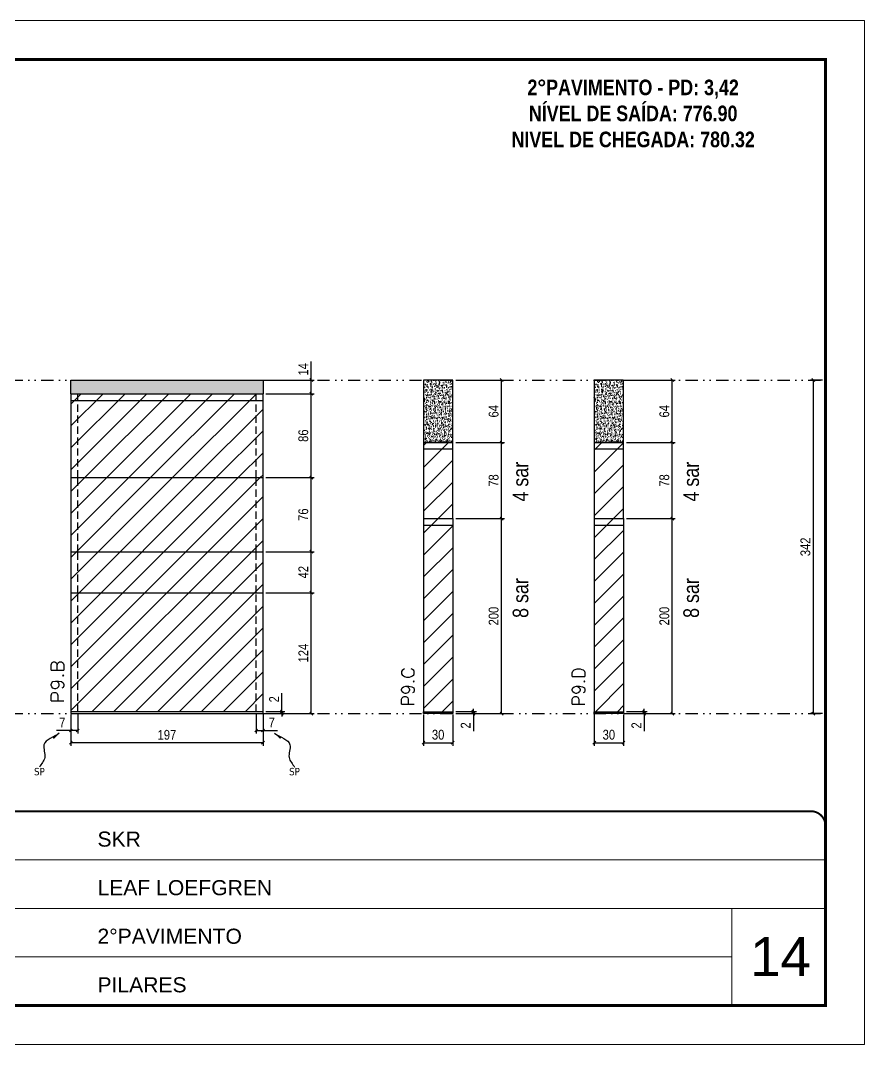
# Model space of a CAD drawing. Extents: x 14400 to 27878, y -21631 to 6985.
# Drawn here: x 16632 to 17497, y 2489 to 3539 of the extents above; entities that cross this region are included whole.
import ezdxf

# ---------------------------------------------------------------- set-up
doc = ezdxf.new("R2010")
doc.units = 0
for name, pattern in [('CONTINUO', [0]), ('DASHED', [0.75, 0.5, -0.25]), ('DIVIDE2', [0.625, 0.25, -0.125, 0, -0.125, 0, -0.125]), ('HIDDEN', [0.375, 0.25, -0.125])]:
    doc.linetypes.add(name, pattern=pattern)
for name, color, linetype, lineweight in [('CARIMBO', 255, 'Continuous', 9), ('Folhas', 255, 'Continuous', 9), ('Hachura', 251, 'Continuous', 9), ('SARRAFO DE PRESSAO', 251, 'DASHED', 9), ('Texto Seção', 7, 'Continuous', 15)]:
    doc.layers.add(name, color=color, linetype=linetype, lineweight=lineweight)
for name, color, linetype in [('COTA', 241, 'Continuous'), ('NOMENCLATURA', 7, 'Continuous'), ('Nível', 160, 'Continuous'), ('Painéis', 200, 'Continuous'), ('SARR_2.2x7', 40, 'Continuous'), ('Sarrafo de Pressão', 42, 'HIDDEN'), ('texto', 7, 'Continuous')]:
    doc.layers.add(name, color=color, linetype=linetype)
doc.styles.add('ARIAL', font='arial.ttf')
doc.styles.add('ARIAL_NARROW', font='ARIALN.TTF', dxfattribs={"height": 0.2})
doc.styles.add('COTA TECNICA', font='techl___.ttf', dxfattribs={"height": 10})
doc.styles.add('COTA TECNICA-50', font='techl___.ttf', dxfattribs={"height": 10})
doc.styles.add('REGUA-120', font='ROMANS.shx', dxfattribs={"height": 15})
doc.styles.add('ROMANC', font='techb___.ttf', dxfattribs={"height": 2.5})
doc.styles.get("Standard").update_dxf_attribs({"font": 'arial.ttf'})
doc.dimstyles.new('COTA PAINEL-50', dxfattribs={"dimtxt": 10, "dimasz": 3, "dimexe": 3, "dimexo": 3, "dimgap": 3, "dimtad": 1, "dimdec": 1, "dimzin": 12, "dimdsep": 46, "dimtxsty": 'COTA TECNICA-50', "dimblk1": 'OBLIQUE', "dimblk2": 'OBLIQUE', "dimsah": 1, "dimcen": 0.9, "dimclrd": 4, "dimclre": 4, "dimclrt": 240, "dimadec": 1, "dimazin": 3, "dimtfac": 1, "dimtdec": 1, "dimtmove": 0, "dimatfit": 3, "dimfxl": 1, "dimtolj": 1, "dimtzin": 12, "dimarcsym": 0})
doc.dimstyles.new('PAINEL', dxfattribs={"dimtxt": 10, "dimasz": 3, "dimexe": 3, "dimexo": 3, "dimgap": 3, "dimtad": 1, "dimdec": 1, "dimzin": 12, "dimdsep": 46, "dimtxsty": 'COTA TECNICA', "dimblk1": 'OBLIQUE', "dimblk2": 'OBLIQUE', "dimsah": 1, "dimcen": 0.9, "dimclrd": 4, "dimclre": 4, "dimclrt": 240, "dimadec": 1, "dimazin": 3, "dimtfac": 1, "dimtdec": 1, "dimtmove": 0, "dimatfit": 3, "dimfxl": 1, "dimtolj": 1, "dimtzin": 12, "dimarcsym": 0})
doc.dimstyles.get("Standard").update_dxf_attribs({"dimtxt": 0.18, "dimasz": 0.18, "dimexe": 0.18, "dimexo": 0.0625, "dimgap": 0.09, "dimtad": 0, "dimtih": 1, "dimtoh": 1, "dimdec": 4, "dimzin": 0, "dimdsep": 46, "dimtxsty": 'Standard', "dimcen": 0.09, "dimadec": 0, "dimazin": 0, "dimtfac": 1, "dimtdec": 4, "dimtofl": 0, "dimtmove": 0, "dimatfit": 3, "dimfxl": 1, "dimtolj": 1, "dimtzin": 0, "dimarcsym": 0})

# ---------------------------------------------------------------- blocks, each defined once
blk = doc.blocks.new('9999999999')
at = {"color": 30, "linetype": 'CONTINUO'}
for p, q in [((98564.6, 34379.6), (99584, 34379.6)), ((98564.6, 34329.8), (99488, 34329.8)), ((99584, 34329.8), (99488, 34329.8)), ((99488, 34329.8), (99488, 34230.2)), ((98564.6, 34280), (99488, 34280))]:
    blk.add_line(p, q, dxfattribs=at)
at = {"color": 30, "linetype": 'CONTINUO', "const_width": 2}
blk.add_lwpolyline([(99584, 34230.2), (99584, 34414.4, 0.414214), (99569, 34429.4), (98229, 34429.4, 0.414214), (98214, 34414.4), (98214, 34245.2, 0.414214), (98229, 34230.2), (99584, 34230.2)], format="xyb", dxfattribs=at)
at = {"layer": 'Folhas'}
blk.add_lwpolyline([(98139, 34190.2), (99624, 34190.2), (99624, 35240.2), (98139, 35240.2)], close=True, dxfattribs=at)
at = {"layer": 'Folhas', "color": 30, "const_width": 3}
blk.add_lwpolyline([(98214, 34230.2), (99584, 34230.2), (99584, 35200.2), (98214, 35200.2)], close=True, dxfattribs=at)
at = {"color": 7, "linetype": 'Continuous', "ltscale": 5, "style": 'ARIAL'}
for s, height, p in [('SKR', 15.48, (98837.7, 34393.1)), ('LEAF LOEFGREN', 15.483, (98837.7, 34343.3)), ('2°PAVIMENTO', 15.483, (98837.7, 34293.5)), ('PILARES', 15.48, (98837.7, 34243.7))]:
    blk.add_text(s, height=height, dxfattribs=at).set_placement(p)
blk = doc.blocks.new('_Oblique')
at = {"color": 0, "linetype": 'ByBlock', "lineweight": -2}
blk.add_line((-0.5, -0.5), (0.5, 0.5), dxfattribs=at)
blk = doc.blocks.new('*D817')
at = {"layer": 'COTA', "color": 4, "lineweight": -2, "transparency": 16777216}
for p, q in [((16683.4, 2827.3), (16683.4, 2795.4)), ((16880.4, 2827.3), (16880.4, 2795.4)), ((16880.4, 2798.4), (16683.4, 2798.4))]:
    blk.add_line(p, q, dxfattribs=at)
at = {"layer": 'Defpoints', "color": 0, "transparency": 16777216}
for p in [(16683.4, 2830.3), (16880.4, 2830.3), (16683.4, 2798.4)]:
    blk.add_point(p, dxfattribs=at)
at = {"layer": 'COTA', "color": 4, "lineweight": -2, "transparency": 16777216, "xscale": 3, "yscale": 3, "zscale": 3, "rotation": 180}
blk.add_blockref('_Oblique', (16683.4, 2798.4), dxfattribs=at)
at = {"layer": 'COTA', "color": 4, "lineweight": -2, "transparency": 16777216, "xscale": 3, "yscale": 3, "zscale": 3}
blk.add_blockref('_Oblique', (16880.4, 2798.4), dxfattribs=at)
at = {"layer": 'COTA', "color": 240, "transparency": 16777216, "insert": (16781.9, 2806.5), "char_height": 10, "attachment_point": 5, "style": 'COTA TECNICA'}
blk.add_mtext('\\A1;197', dxfattribs=at)
blk = doc.blocks.new('*D818')
at = {"layer": 'COTA', "color": 4, "lineweight": -2, "transparency": 16777216}
for p, q in [((16683.4, 2825.3), (16683.4, 2808)), ((16690.4, 2827.3), (16690.4, 2808)), ((16683.4, 2811), (16668.7, 2811)), ((16690.4, 2811), (16683.4, 2811))]:
    blk.add_line(p, q, dxfattribs=at)
at = {"layer": 'Defpoints', "color": 0, "transparency": 16777216}
for p in [(16683.4, 2828.3), (16690.4, 2830.3), (16683.4, 2811)]:
    blk.add_point(p, dxfattribs=at)
at = {"layer": 'COTA', "color": 4, "lineweight": -2, "transparency": 16777216, "xscale": 3, "yscale": 3, "zscale": 3, "rotation": 180}
blk.add_blockref('_Oblique', (16683.4, 2811), dxfattribs=at)
at = {"layer": 'COTA', "color": 4, "lineweight": -2, "transparency": 16777216, "xscale": 3, "yscale": 3, "zscale": 3}
blk.add_blockref('_Oblique', (16690.4, 2811), dxfattribs=at)
at = {"layer": 'COTA', "color": 240, "transparency": 16777216, "insert": (16674.6, 2819.1), "char_height": 10, "attachment_point": 5, "style": 'COTA TECNICA-50'}
blk.add_mtext('\\A1;7', dxfattribs=at)
blk = doc.blocks.new('*D819')
at = {"layer": 'COTA', "color": 4, "lineweight": -2, "transparency": 16777216}
for p, q in [((16899.7, 2830.3), (16899.7, 2849.1)), ((16883.4, 2830.3), (16902.7, 2830.3)), ((16883.4, 2828.3), (16902.7, 2828.3)), ((16899.7, 2828.3), (16899.7, 2830.3)), ((16899.7, 2828.3), (16899.7, 2825.3))]:
    blk.add_line(p, q, dxfattribs=at)
at = {"layer": 'Defpoints', "color": 0, "transparency": 16777216}
for p in [(16880.4, 2830.3), (16880.4, 2828.3), (16899.7, 2828.3)]:
    blk.add_point(p, dxfattribs=at)
at = {"layer": 'COTA', "color": 4, "lineweight": -2, "transparency": 16777216, "xscale": 3, "yscale": 3, "zscale": 3}
for p, rotation in [((16899.7, 2830.3), 270), ((16899.7, 2828.3), 90)]:
    blk.add_blockref('_Oblique', p, dxfattribs=dict(at, rotation=rotation))
at = {"layer": 'COTA', "color": 240, "transparency": 16777216, "insert": (16891.7, 2843), "char_height": 10, "attachment_point": 5, "rotation": 90, "style": 'COTA TECNICA-50'}
blk.add_mtext('\\A1;2', dxfattribs=at)
blk = doc.blocks.new('*D826')
at = {"layer": 'COTA', "color": 4, "linetype": 'ByBlock', "lineweight": -2, "transparency": 16777216}
for p, q in [((16883.4, 2952.3), (16932.8, 2952.3)), ((16929.8, 2828.3), (16929.8, 2952.3)), ((16883.4, 2828.3), (16932.8, 2828.3))]:
    blk.add_line(p, q, dxfattribs=at)
at = {"layer": 'Defpoints', "color": 0, "linetype": 'ByBlock', "transparency": 16777216}
for p in [(16880.4, 2952.3), (16929.8, 2952.3), (16880.4, 2828.3)]:
    blk.add_point(p, dxfattribs=at)
at = {"layer": 'COTA', "color": 4, "linetype": 'ByBlock', "lineweight": -2, "transparency": 16777216, "xscale": 3, "yscale": 3, "zscale": 3}
for p, rotation in [((16929.8, 2952.3), 90), ((16929.8, 2828.3), 270)]:
    blk.add_blockref('_Oblique', p, dxfattribs=dict(at, rotation=rotation))
at = {"layer": 'COTA', "color": 240, "linetype": 'ByBlock', "transparency": 16777216, "insert": (16921.7, 2890.3), "char_height": 10, "attachment_point": 5, "rotation": 90, "style": 'COTA TECNICA'}
blk.add_mtext('\\A1;124', dxfattribs=at)
blk = doc.blocks.new('*D827')
at = {"layer": 'COTA', "color": 4, "linetype": 'ByBlock', "lineweight": -2, "transparency": 16777216}
for p, q in [((16883.4, 2952.3), (16932.8, 2952.3)), ((16929.8, 2828.3), (16929.8, 2952.3)), ((16883.4, 2828.3), (16932.8, 2828.3))]:
    blk.add_line(p, q, dxfattribs=at)
at = {"layer": 'Defpoints', "color": 0, "linetype": 'ByBlock', "transparency": 16777216}
for p in [(16880.4, 2952.3), (16929.8, 2952.3), (16880.4, 2828.3)]:
    blk.add_point(p, dxfattribs=at)
at = {"layer": 'COTA', "color": 4, "linetype": 'ByBlock', "lineweight": -2, "transparency": 16777216, "xscale": 3, "yscale": 3, "zscale": 3}
for p, rotation in [((16929.8, 2952.3), 90), ((16929.8, 2828.3), 270)]:
    blk.add_blockref('_Oblique', p, dxfattribs=dict(at, rotation=rotation))
at = {"layer": 'COTA', "color": 240, "linetype": 'ByBlock', "transparency": 16777216, "insert": (16921.7, 2890.3), "char_height": 10, "attachment_point": 5, "rotation": 90, "style": 'COTA TECNICA'}
blk.add_mtext('\\A1;124', dxfattribs=at)
blk = doc.blocks.new('*D820')
at = {"layer": 'COTA', "color": 4, "lineweight": -2, "transparency": 16777216}
for p, q in [((17219.9, 2827.3), (17219.9, 2795.4)), ((17249.9, 2827.3), (17249.9, 2795.4)), ((17219.9, 2798.4), (17249.9, 2798.4))]:
    blk.add_line(p, q, dxfattribs=at)
at = {"layer": 'Defpoints', "color": 0, "transparency": 16777216}
for p in [(17219.9, 2830.3), (17249.9, 2830.3), (17249.9, 2798.4)]:
    blk.add_point(p, dxfattribs=at)
at = {"layer": 'COTA', "color": 4, "lineweight": -2, "transparency": 16777216, "xscale": 3, "yscale": 3, "zscale": 3, "rotation": 180}
blk.add_blockref('_Oblique', (17219.9, 2798.4), dxfattribs=at)
at = {"layer": 'COTA', "color": 4, "lineweight": -2, "transparency": 16777216, "xscale": 3, "yscale": 3, "zscale": 3}
blk.add_blockref('_Oblique', (17249.9, 2798.4), dxfattribs=at)
at = {"layer": 'COTA', "color": 240, "transparency": 16777216, "insert": (17234.9, 2806.6), "char_height": 10, "attachment_point": 5, "style": 'COTA TECNICA'}
blk.add_mtext('\\A1;30', dxfattribs=at)
blk = doc.blocks.new('*D821')
at = {"layer": 'COTA', "color": 4, "lineweight": -2, "transparency": 16777216}
for p, q in [((17252.9, 2830.3), (17274.1, 2830.3)), ((17252.9, 2828.3), (17274.1, 2828.3)), ((17271.1, 2830.3), (17271.1, 2833.3)), ((17271.1, 2830.3), (17271.1, 2828.3)), ((17271.1, 2828.3), (17271.1, 2810.2))]:
    blk.add_line(p, q, dxfattribs=at)
at = {"layer": 'Defpoints', "color": 0, "transparency": 16777216}
for p in [(17249.9, 2830.3), (17249.9, 2828.3), (17271.1, 2830.3)]:
    blk.add_point(p, dxfattribs=at)
at = {"layer": 'COTA', "color": 4, "lineweight": -2, "transparency": 16777216, "xscale": 3, "yscale": 3, "zscale": 3}
for p, rotation in [((17271.1, 2830.3), 270), ((17271.1, 2828.3), 90)]:
    blk.add_blockref('_Oblique', p, dxfattribs=dict(at, rotation=rotation))
at = {"layer": 'COTA', "color": 240, "transparency": 16777216, "insert": (17263.1, 2816.2), "char_height": 10, "attachment_point": 5, "rotation": 90, "style": 'COTA TECNICA-50'}
blk.add_mtext('\\A1;2', dxfattribs=at)
blk = doc.blocks.new('*D822')
at = {"layer": 'COTA', "color": 4, "lineweight": -2, "transparency": 16777216}
for p, q in [((17252.9, 3028.3), (17302.9, 3028.3)), ((17299.9, 2828.3), (17299.9, 3028.3)), ((17252.9, 2828.3), (17302.9, 2828.3))]:
    blk.add_line(p, q, dxfattribs=at)
at = {"layer": 'Defpoints', "color": 0, "transparency": 16777216}
for p in [(17249.9, 3028.3), (17299.9, 3028.3), (17249.9, 2828.3)]:
    blk.add_point(p, dxfattribs=at)
at = {"layer": 'COTA', "color": 4, "lineweight": -2, "transparency": 16777216, "xscale": 3, "yscale": 3, "zscale": 3}
for p, rotation in [((17299.9, 3028.3), 90), ((17299.9, 2828.3), 270)]:
    blk.add_blockref('_Oblique', p, dxfattribs=dict(at, rotation=rotation))
at = {"layer": 'COTA', "color": 240, "transparency": 16777216, "insert": (17291.8, 2928.3), "char_height": 10, "attachment_point": 5, "rotation": 90, "style": 'COTA TECNICA-50'}
blk.add_mtext('\\A1;200', dxfattribs=at)
blk = doc.blocks.new('*D828')
at = {"layer": 'COTA', "color": 4, "lineweight": -2, "transparency": 16777216}
for p, q in [((17252.9, 3170.3), (17302.9, 3170.3)), ((17299.9, 3106.3), (17299.9, 3170.3)), ((17252.9, 3106.3), (17302.9, 3106.3))]:
    blk.add_line(p, q, dxfattribs=at)
at = {"layer": 'Defpoints', "color": 0, "transparency": 16777216}
for p in [(17249.9, 3170.3), (17299.9, 3170.3), (17249.9, 3106.3)]:
    blk.add_point(p, dxfattribs=at)
at = {"layer": 'COTA', "color": 4, "lineweight": -2, "transparency": 16777216, "xscale": 3, "yscale": 3, "zscale": 3}
for p, rotation in [((17299.9, 3170.3), 90), ((17299.9, 3106.3), 270)]:
    blk.add_blockref('_Oblique', p, dxfattribs=dict(at, rotation=rotation))
at = {"layer": 'COTA', "color": 240, "transparency": 16777216, "insert": (17291.8, 3138.3), "char_height": 10, "attachment_point": 5, "rotation": 90, "style": 'COTA TECNICA'}
blk.add_mtext('\\A1;64', dxfattribs=at)
blk = doc.blocks.new('*D829')
at = {"layer": 'COTA', "color": 4, "lineweight": -2, "transparency": 16777216}
for p, q in [((17044.9, 2827.3), (17044.9, 2795.4)), ((17074.9, 2827.3), (17074.9, 2795.4)), ((17044.9, 2798.4), (17074.9, 2798.4))]:
    blk.add_line(p, q, dxfattribs=at)
at = {"layer": 'Defpoints', "color": 0, "transparency": 16777216}
for p in [(17044.9, 2830.3), (17074.9, 2830.3), (17074.9, 2798.4)]:
    blk.add_point(p, dxfattribs=at)
at = {"layer": 'COTA', "color": 4, "lineweight": -2, "transparency": 16777216, "xscale": 3, "yscale": 3, "zscale": 3, "rotation": 180}
blk.add_blockref('_Oblique', (17044.9, 2798.4), dxfattribs=at)
at = {"layer": 'COTA', "color": 4, "lineweight": -2, "transparency": 16777216, "xscale": 3, "yscale": 3, "zscale": 3}
blk.add_blockref('_Oblique', (17074.9, 2798.4), dxfattribs=at)
at = {"layer": 'COTA', "color": 240, "transparency": 16777216, "insert": (17059.9, 2806.6), "char_height": 10, "attachment_point": 5, "style": 'COTA TECNICA'}
blk.add_mtext('\\A1;30', dxfattribs=at)
blk = doc.blocks.new('*D830')
at = {"layer": 'COTA', "color": 4, "lineweight": -2, "transparency": 16777216}
for p, q in [((17077.9, 2830.3), (17099.1, 2830.3)), ((17077.9, 2828.3), (17099.1, 2828.3)), ((17096.1, 2830.3), (17096.1, 2833.3)), ((17096.1, 2830.3), (17096.1, 2828.3)), ((17096.1, 2828.3), (17096.1, 2810.2))]:
    blk.add_line(p, q, dxfattribs=at)
at = {"layer": 'Defpoints', "color": 0, "transparency": 16777216}
for p in [(17074.9, 2830.3), (17074.9, 2828.3), (17096.1, 2830.3)]:
    blk.add_point(p, dxfattribs=at)
at = {"layer": 'COTA', "color": 4, "lineweight": -2, "transparency": 16777216, "xscale": 3, "yscale": 3, "zscale": 3}
for p, rotation in [((17096.1, 2830.3), 270), ((17096.1, 2828.3), 90)]:
    blk.add_blockref('_Oblique', p, dxfattribs=dict(at, rotation=rotation))
at = {"layer": 'COTA', "color": 240, "transparency": 16777216, "insert": (17088.1, 2816.2), "char_height": 10, "attachment_point": 5, "rotation": 90, "style": 'COTA TECNICA-50'}
blk.add_mtext('\\A1;2', dxfattribs=at)
blk = doc.blocks.new('*D831')
at = {"layer": 'COTA', "color": 4, "lineweight": -2, "transparency": 16777216}
for p, q in [((17077.9, 3028.3), (17127.9, 3028.3)), ((17124.9, 2828.3), (17124.9, 3028.3)), ((17077.9, 2828.3), (17127.9, 2828.3))]:
    blk.add_line(p, q, dxfattribs=at)
at = {"layer": 'Defpoints', "color": 0, "transparency": 16777216}
for p in [(17074.9, 3028.3), (17124.9, 3028.3), (17074.9, 2828.3)]:
    blk.add_point(p, dxfattribs=at)
at = {"layer": 'COTA', "color": 4, "lineweight": -2, "transparency": 16777216, "xscale": 3, "yscale": 3, "zscale": 3}
for p, rotation in [((17124.9, 3028.3), 90), ((17124.9, 2828.3), 270)]:
    blk.add_blockref('_Oblique', p, dxfattribs=dict(at, rotation=rotation))
at = {"layer": 'COTA', "color": 240, "transparency": 16777216, "insert": (17116.8, 2928.3), "char_height": 10, "attachment_point": 5, "rotation": 90, "style": 'COTA TECNICA-50'}
blk.add_mtext('\\A1;200', dxfattribs=at)
blk = doc.blocks.new('*D832')
at = {"layer": 'COTA', "color": 4, "lineweight": -2, "transparency": 16777216}
for p, q in [((17077.9, 3170.3), (17127.9, 3170.3)), ((17124.9, 3106.3), (17124.9, 3170.3)), ((17077.9, 3106.3), (17127.9, 3106.3))]:
    blk.add_line(p, q, dxfattribs=at)
at = {"layer": 'Defpoints', "color": 0, "transparency": 16777216}
for p in [(17074.9, 3170.3), (17124.9, 3170.3), (17074.9, 3106.3)]:
    blk.add_point(p, dxfattribs=at)
at = {"layer": 'COTA', "color": 4, "lineweight": -2, "transparency": 16777216, "xscale": 3, "yscale": 3, "zscale": 3}
for p, rotation in [((17124.9, 3170.3), 90), ((17124.9, 3106.3), 270)]:
    blk.add_blockref('_Oblique', p, dxfattribs=dict(at, rotation=rotation))
at = {"layer": 'COTA', "color": 240, "transparency": 16777216, "insert": (17116.8, 3138.3), "char_height": 10, "attachment_point": 5, "rotation": 90, "style": 'COTA TECNICA'}
blk.add_mtext('\\A1;64', dxfattribs=at)
blk = doc.blocks.new('*D833')
at = {"layer": 'COTA', "color": 4, "lineweight": -2, "transparency": 16777216}
for p, q in [((16883.4, 2994.3), (16932.8, 2994.3)), ((16929.8, 2952.3), (16929.8, 2994.3)), ((16883.4, 2952.3), (16932.8, 2952.3))]:
    blk.add_line(p, q, dxfattribs=at)
at = {"layer": 'Defpoints', "color": 0, "transparency": 16777216}
for p in [(16880.4, 2994.3), (16929.8, 2994.3), (16880.4, 2952.3)]:
    blk.add_point(p, dxfattribs=at)
at = {"layer": 'COTA', "color": 4, "lineweight": -2, "transparency": 16777216, "xscale": 3, "yscale": 3, "zscale": 3}
for p, rotation in [((16929.8, 2994.3), 90), ((16929.8, 2952.3), 270)]:
    blk.add_blockref('_Oblique', p, dxfattribs=dict(at, rotation=rotation))
at = {"layer": 'COTA', "color": 240, "transparency": 16777216, "insert": (16921.7, 2973.3), "char_height": 10, "attachment_point": 5, "rotation": 90, "style": 'COTA TECNICA'}
blk.add_mtext('\\A1;42', dxfattribs=at)
blk = doc.blocks.new('*D835')
at = {"layer": 'COTA', "color": 4, "lineweight": -2, "transparency": 16777216}
for p, q in [((16873.4, 2827.3), (16873.4, 2808)), ((16880.4, 2825.3), (16880.4, 2808)), ((16873.4, 2811), (16880.4, 2811)), ((16880.4, 2811), (16895.1, 2811))]:
    blk.add_line(p, q, dxfattribs=at)
at = {"layer": 'Defpoints', "color": 0, "transparency": 16777216}
for p in [(16873.4, 2830.3), (16880.4, 2828.3), (16880.4, 2811)]:
    blk.add_point(p, dxfattribs=at)
at = {"layer": 'COTA', "color": 4, "lineweight": -2, "transparency": 16777216, "xscale": 3, "yscale": 3, "zscale": 3, "rotation": 180}
blk.add_blockref('_Oblique', (16873.4, 2811), dxfattribs=at)
at = {"layer": 'COTA', "color": 4, "lineweight": -2, "transparency": 16777216, "xscale": 3, "yscale": 3, "zscale": 3}
blk.add_blockref('_Oblique', (16880.4, 2811), dxfattribs=at)
at = {"layer": 'COTA', "color": 240, "transparency": 16777216, "insert": (16889.3, 2819.1), "char_height": 10, "attachment_point": 5, "style": 'COTA TECNICA-50'}
blk.add_mtext('\\A1;7', dxfattribs=at)
blk = doc.blocks.new('*D1676')
at = {"layer": 'COTA', "color": 4, "lineweight": -2, "transparency": 16777216}
for p, q in [((16883.4, 3070.3), (16932.8, 3070.3)), ((16929.8, 2994.3), (16929.8, 3070.3)), ((16883.4, 2994.3), (16932.8, 2994.3))]:
    blk.add_line(p, q, dxfattribs=at)
at = {"layer": 'Defpoints', "color": 0, "transparency": 16777216}
for p in [(16880.4, 3070.3), (16929.8, 3070.3), (16880.4, 2994.3)]:
    blk.add_point(p, dxfattribs=at)
at = {"layer": 'COTA', "color": 4, "lineweight": -2, "transparency": 16777216, "xscale": 3, "yscale": 3, "zscale": 3}
for p, rotation in [((16929.8, 3070.3), 90), ((16929.8, 2994.3), 270)]:
    blk.add_blockref('_Oblique', p, dxfattribs=dict(at, rotation=rotation))
at = {"layer": 'COTA', "color": 240, "transparency": 16777216, "insert": (16921.7, 3032.3), "char_height": 10, "attachment_point": 5, "rotation": 90, "style": 'COTA TECNICA'}
blk.add_mtext('\\A1;76', dxfattribs=at)
blk = doc.blocks.new('*D1677')
at = {"layer": 'COTA', "color": 4, "lineweight": -2, "transparency": 16777216}
for p, q in [((17077.9, 3106.3), (17127.9, 3106.3)), ((17124.9, 3028.3), (17124.9, 3106.3)), ((17077.9, 3028.3), (17127.9, 3028.3))]:
    blk.add_line(p, q, dxfattribs=at)
at = {"layer": 'Defpoints', "color": 0, "transparency": 16777216}
for p in [(17074.9, 3106.3), (17124.9, 3106.3), (17074.9, 3028.3)]:
    blk.add_point(p, dxfattribs=at)
at = {"layer": 'COTA', "color": 4, "lineweight": -2, "transparency": 16777216, "xscale": 3, "yscale": 3, "zscale": 3}
for p, rotation in [((17124.9, 3106.3), 90), ((17124.9, 3028.3), 270)]:
    blk.add_blockref('_Oblique', p, dxfattribs=dict(at, rotation=rotation))
at = {"layer": 'COTA', "color": 240, "transparency": 16777216, "insert": (17116.8, 3067.3), "char_height": 10, "attachment_point": 5, "rotation": 90, "style": 'COTA TECNICA'}
blk.add_mtext('\\A1;78', dxfattribs=at)
blk = doc.blocks.new('*D1678')
at = {"layer": 'COTA', "color": 4, "lineweight": -2, "transparency": 16777216}
for p, q in [((17252.9, 3106.3), (17302.9, 3106.3)), ((17299.9, 3028.3), (17299.9, 3106.3)), ((17252.9, 3028.3), (17302.9, 3028.3))]:
    blk.add_line(p, q, dxfattribs=at)
at = {"layer": 'Defpoints', "color": 0, "transparency": 16777216}
for p in [(17249.9, 3106.3), (17299.9, 3106.3), (17249.9, 3028.3)]:
    blk.add_point(p, dxfattribs=at)
at = {"layer": 'COTA', "color": 4, "lineweight": -2, "transparency": 16777216, "xscale": 3, "yscale": 3, "zscale": 3}
for p, rotation in [((17299.9, 3106.3), 90), ((17299.9, 3028.3), 270)]:
    blk.add_blockref('_Oblique', p, dxfattribs=dict(at, rotation=rotation))
at = {"layer": 'COTA', "color": 240, "transparency": 16777216, "insert": (17291.8, 3067.3), "char_height": 10, "attachment_point": 5, "rotation": 90, "style": 'COTA TECNICA'}
blk.add_mtext('\\A1;78', dxfattribs=at)
blk = doc.blocks.new('*D1912')
at = {"layer": 'COTA', "color": 4, "lineweight": -2, "transparency": 16777216}
for p, q in [((17454, 3170.3), (17441.6, 3170.3)), ((17444.6, 2828.3), (17444.6, 3170.3)), ((17454, 2828.3), (17441.6, 2828.3))]:
    blk.add_line(p, q, dxfattribs=at)
at = {"layer": 'Defpoints', "color": 0, "transparency": 16777216}
for p in [(17444.6, 3170.3), (17457, 3170.3), (17457, 2828.3)]:
    blk.add_point(p, dxfattribs=at)
at = {"layer": 'COTA', "color": 4, "lineweight": -2, "transparency": 16777216, "xscale": 3, "yscale": 3, "zscale": 3}
for p, rotation in [((17444.6, 3170.3), 90), ((17444.6, 2828.3), 270)]:
    blk.add_blockref('_Oblique', p, dxfattribs=dict(at, rotation=rotation))
at = {"layer": 'COTA', "color": 240, "transparency": 16777216, "insert": (17436.4, 2999.3), "char_height": 10, "attachment_point": 5, "rotation": 90, "style": 'COTA TECNICA'}
blk.add_mtext('\\A1;342', dxfattribs=at)
blk = doc.blocks.new('*D2316')
at = {"layer": 'COTA', "color": 4, "lineweight": -2, "transparency": 16777216}
for p, q in [((16883.4, 3156.3), (16932.8, 3156.3)), ((16929.8, 3070.3), (16929.8, 3156.3)), ((16883.4, 3070.3), (16932.8, 3070.3))]:
    blk.add_line(p, q, dxfattribs=at)
at = {"layer": 'Defpoints', "color": 0, "transparency": 16777216}
for p in [(16880.4, 3156.3), (16929.8, 3156.3), (16880.4, 3070.3)]:
    blk.add_point(p, dxfattribs=at)
at = {"layer": 'COTA', "color": 4, "lineweight": -2, "transparency": 16777216, "xscale": 3, "yscale": 3, "zscale": 3}
for p, rotation in [((16929.8, 3156.3), 90), ((16929.8, 3070.3), 270)]:
    blk.add_blockref('_Oblique', p, dxfattribs=dict(at, rotation=rotation))
at = {"layer": 'COTA', "color": 240, "transparency": 16777216, "insert": (16921.7, 3113.3), "char_height": 10, "attachment_point": 5, "rotation": 90, "style": 'COTA TECNICA'}
blk.add_mtext('\\A1;86', dxfattribs=at)
blk = doc.blocks.new('*D2514')
at = {"layer": 'COTA', "color": 4, "lineweight": -2, "transparency": 16777216}
for p, q in [((16929.8, 3170.3), (16929.8, 3189.4)), ((16883.4, 3170.3), (16932.8, 3170.3)), ((16929.8, 3156.3), (16929.8, 3170.3)), ((16883.4, 3156.3), (16932.8, 3156.3))]:
    blk.add_line(p, q, dxfattribs=at)
at = {"layer": 'Defpoints', "color": 0, "transparency": 16777216}
for p in [(16880.4, 3170.3), (16929.8, 3170.3), (16880.4, 3156.3)]:
    blk.add_point(p, dxfattribs=at)
at = {"layer": 'COTA', "color": 4, "lineweight": -2, "transparency": 16777216, "xscale": 3, "yscale": 3, "zscale": 3}
for p, rotation in [((16929.8, 3170.3), 90), ((16929.8, 3156.3), 270)]:
    blk.add_blockref('_Oblique', p, dxfattribs=dict(at, rotation=rotation))
at = {"layer": 'COTA', "color": 240, "transparency": 16777216, "insert": (16921.7, 3181.3), "char_height": 10, "attachment_point": 5, "rotation": 90, "style": 'COTA TECNICA'}
blk.add_mtext('\\A1;14', dxfattribs=at)

msp = doc.modelspace()

# ---------------------------------------------------------------- hatches: boundary and pattern name
at = {"layer": 'COTA'}
h = msp.add_hatch(dxfattribs=at)
h.set_pattern_fill('AR-CONC', color=256, scale=0.03)
h.paths.add_polyline_path([(16880.42, 3170.29), (16683.42, 3170.29), (16683.42, 3156.29), (16880.42, 3156.29)])
h = msp.add_hatch(dxfattribs=at)
h.set_pattern_fill('AR-CONC', color=256, scale=0.03)
h.set_pattern_definition([(50, (-1729.081, 66), (5.4655401, -0.4781726), [0.5715, -6.2865]), (355, (-1729.081, 66), (-1.0573026, 5.7317054), [0.4572, -5.0292175]), (100.451445, (-1728.6253, 65.96), (4.4082374, 5.2535326), [0.4857003, -5.3427073]), (46.1842, (-1729.081, 67.524), (8.1323712, -1.2612698), [0.85725, -9.42975]), (96.635558, (-1728.403, 67.419), (7.122124, 7.4227837), [0.7285507, -8.0140682]), (351.18415, (-1729.081, 67.524), (7.122124, 7.4227837), [0.685799, -7.543792]), (21, (-1728.319, 67.143), (4.5484317, -3.0679559), [0.5715, -6.2865]), (326, (-1728.319, 67.143), (1.8540609, 5.525639), [0.4572, -5.0292]), (71.451445, (-1727.94, 66.8873), (6.4024926, 2.457683), [0.4857003, -5.3426981]), (37.5, (-1729.0808, 66), (0.0926581, 2.53665117), [0, -4.96824, 0, -5.1054, 0, -5.04825]), (7.5, (-1729.0808, 66), (2.00458988, 3.00541724), [0, -2.91084, 0, -4.85394, 0, -1.92405]), (327.5, (-1730.78, 66), (4.06771786, -0.17186232), [0, -1.905, 0, -5.9436, 0, -7.8867]), (317.5, (-1731.542, 66), (4.44387544, 0.7627947), [0, -2.4765, 0, -3.94716, 0, -5.6007])])
h.paths.add_polyline_path([(17074.93, 3106.29), (17074.93, 3170.29), (17044.93, 3170.29), (17044.93, 3106.29)])
h = msp.add_hatch(dxfattribs=at)
h.set_pattern_fill('AR-CONC', color=256, scale=0.03)
h.set_pattern_definition([(50, (-1554.146, 66), (5.4655401, -0.4781726), [0.5715, -6.2865]), (355, (-1554.146, 66), (-1.0573026, 5.7317054), [0.4572, -5.0292175]), (100.451445, (-1553.6906, 65.96), (4.4082374, 5.2535326), [0.4857003, -5.3427073]), (46.1842, (-1554.146, 67.524), (8.1323712, -1.2612698), [0.85725, -9.42975]), (96.635558, (-1553.468, 67.419), (7.122124, 7.4227837), [0.7285507, -8.0140682]), (351.18415, (-1554.146, 67.524), (7.122124, 7.4227837), [0.685799, -7.543792]), (21, (-1553.384, 67.143), (4.5484317, -3.0679559), [0.5715, -6.2865]), (326, (-1553.384, 67.143), (1.8540609, 5.525639), [0.4572, -5.0292]), (71.451445, (-1553.005, 66.8873), (6.4024926, 2.457683), [0.4857003, -5.3426981]), (37.5, (-1554.146, 66), (0.0926581, 2.53665117), [0, -4.96824, 0, -5.1054, 0, -5.04825]), (7.5, (-1554.146, 66), (2.00458988, 3.00541724), [0, -2.91084, 0, -4.85394, 0, -1.92405]), (327.5, (-1555.8453, 66), (4.06771786, -0.17186232), [0, -1.905, 0, -5.9436, 0, -7.8867]), (317.5, (-1556.6073, 66), (4.44387544, 0.7627947), [0, -2.4765, 0, -3.94716, 0, -5.6007])])
h.paths.add_polyline_path([(17249.87, 3106.29), (17249.87, 3170.29), (17219.87, 3170.29), (17219.87, 3106.29)])
at = {"layer": 'Hachura'}
h = msp.add_hatch(dxfattribs=at)
h.set_pattern_fill('ANSI31', color=256, scale=5)
h.paths.add_polyline_path([(16473.14, 3106.29), (16276.14, 3106.29), (16276.14, 3072.29), (16473.14, 3072.29)])
h.paths.add_polyline_path([(16880.42, 3156.29), (16683.42, 3156.29), (16683.42, 3070.29), (16880.42, 3070.29)])
h.paths.add_polyline_path([(17074.93, 3106.29), (17044.93, 3106.29), (17044.93, 3028.29), (17074.93, 3028.29)])
h.paths.add_polyline_path([(17249.87, 3106.29), (17219.87, 3106.29), (17219.87, 3028.29), (17249.87, 3028.29)])
h = msp.add_hatch(dxfattribs=at)
h.set_pattern_fill('ANSI31', color=256, scale=5)
h.paths.add_polyline_path([(16473.14, 3070.29), (16276.14, 3070.29), (16276.14, 3028.29), (16473.14, 3028.29)])
h.paths.add_polyline_path([(16473.14, 3028.29), (16276.14, 3028.29), (16276.14, 2952.29), (16473.14, 2952.29)])
h.paths.add_polyline_path([(16473.14, 2952.29), (16276.14, 2952.29), (16276.14, 2830.29), (16473.14, 2830.29)])
h.paths.add_polyline_path([(16880.42, 2952.29), (16683.42, 2952.29), (16683.42, 2830.29), (16880.42, 2830.29)])
h.paths.add_polyline_path([(16880.42, 2994.29), (16683.42, 2994.29), (16683.42, 2952.29), (16880.42, 2952.29)])
h.paths.add_polyline_path([(16880.42, 3070.29), (16683.42, 3070.29), (16683.42, 2994.29), (16880.42, 2994.29)])
h.paths.add_polyline_path([(17074.93, 3028.29), (17044.93, 3028.29), (17044.93, 2830.29), (17074.93, 2830.29)])
h.paths.add_polyline_path([(17249.87, 3028.29), (17219.87, 3028.29), (17219.87, 2830.29), (17249.87, 2830.29)])

# ---------------------------------------------------------------- linework, layer by layer
at = {"layer": 'COTA'}
for p, q in [((16683.42, 3156.29), (16683.42, 3170.29)), ((16683.42, 3170.29), (16880.42, 3170.29)), ((16880.42, 3170.29), (16880.42, 3156.29))]:
    msp.add_line(p, q, dxfattribs=at)
for points in [[(17044.93, 3106.29), (17074.93, 3106.29), (17074.93, 3170.29), (17044.93, 3170.29)], [(17219.87, 3106.29), (17249.87, 3106.29), (17249.87, 3170.29), (17219.87, 3170.29)]]:
    msp.add_lwpolyline(points, close=True, dxfattribs=at)
at = {"layer": 'Nível', "color": 4, "linetype": 'DIVIDE2', "ltscale": 50}
for p, q in [((16086.97, 3170.29), (17456.97, 3170.29)), ((16086.97, 2828.29), (17456.97, 2828.29))]:
    msp.add_line(p, q, dxfattribs=at)
at = {"layer": 'Painéis'}
for p, q in [((16683.42, 3156.29), (16683.42, 2830.29)), ((16683.42, 3156.29), (16880.42, 3156.29)), ((16880.42, 2830.29), (16880.42, 3156.29)), ((16683.42, 3070.29), (16880.42, 3070.29)), ((17044.93, 3028.29), (17044.93, 2830.29)), ((17044.93, 3028.29), (17074.93, 3028.29)), ((17074.93, 3028.29), (17074.93, 2830.29)), ((17219.87, 3028.29), (17219.87, 2830.29)), ((17219.87, 3028.29), (17249.87, 3028.29)), ((17249.87, 3028.29), (17249.87, 2830.29)), ((16683.42, 2994.29), (16880.42, 2994.29)), ((16683.42, 2952.29), (16880.42, 2952.29)), ((17044.93, 2830.29), (17074.93, 2830.29)), ((17044.93, 2830.29), (17074.93, 2830.29)), ((17044.93, 2828.29), (17044.93, 2830.29)), ((17074.93, 2828.29), (17044.93, 2828.29)), ((17074.93, 2830.29), (17074.93, 2828.29)), ((17219.87, 2830.29), (17249.87, 2830.29)), ((17219.87, 2830.29), (17249.87, 2830.29)), ((17219.87, 2828.29), (17219.87, 2830.29)), ((17249.87, 2828.29), (17219.87, 2828.29)), ((17249.87, 2830.29), (17249.87, 2828.29))]:
    msp.add_line(p, q, dxfattribs=at)
for points in [[(17044.93, 3028.29), (17074.93, 3028.29), (17074.93, 3106.29), (17044.93, 3106.29)], [(17219.87, 3028.29), (17249.87, 3028.29), (17249.87, 3106.29), (17219.87, 3106.29)], [(16880.42, 2830.29), (16683.42, 2830.29), (16683.42, 2828.29), (16880.42, 2828.29)]]:
    msp.add_lwpolyline(points, close=True, dxfattribs=at)
at = {"layer": 'SARR_2.2x7'}
for p, q in [((16683.42, 3149.29), (16880.42, 3149.29)), ((17074.93, 3099.29), (17044.93, 3099.29)), ((17249.87, 3099.29), (17219.87, 3099.29)), ((17074.93, 3021.29), (17044.93, 3021.29)), ((17249.87, 3021.29), (17219.87, 3021.29))]:
    msp.add_line(p, q, dxfattribs=at)
at = {"layer": 'Sarrafo de Pressão', "ltscale": 30}
for p, q in [((16690.42, 3070.29), (16690.42, 3156.29)), ((16873.42, 3070.29), (16873.42, 3156.29)), ((16690.42, 2994.29), (16690.42, 3070.29)), ((16873.42, 2994.29), (16873.42, 3070.29)), ((16690.42, 2952.29), (16690.42, 2994.29)), ((16873.42, 2952.29), (16873.42, 2994.29)), ((16690.42, 2830.29), (16690.42, 2952.29)), ((16873.42, 2830.29), (16873.42, 2952.29))]:
    msp.add_line(p, q, dxfattribs=at)

# ---------------------------------------------------------------- block references
at = {"layer": 'SARRAFO DE PRESSAO', "color": 6, "linetype": 'ByBlock'}
msp.add_blockref('9999999999', (-82127.01, -31701.2), dxfattribs=at)

# ---------------------------------------------------------------- texts
at = {"layer": 'CARIMBO', "style": 'ARIAL'}
msp.add_text('14', height=40, dxfattribs=at).set_placement((17379.83, 2559.15))
at = {"layer": 'NOMENCLATURA', "style": 'ARIAL_NARROW'}
for s, p in [('4 sar', (17152.32, 3045.71)), ('4 sar', (17327.26, 3045.71)), ('8 sar', (17152.32, 2926.4)), ('8 sar', (17327.26, 2926.4))]:
    msp.add_text(s, height=16, rotation=90, dxfattribs=at).set_placement(p)
at = {"layer": 'NOMENCLATURA', "color": 2, "insert": (17259.81, 3505.06), "char_height": 16, "attachment_point": 2, "style": 'ROMANC'}
msp.add_mtext_dynamic_manual_height_columns('\\P2°PAVIMENTO - PD: 3,42\\PNÍVEL DE SAÍDA: 776.90\\PNIVEL DE CHEGADA: 780.32', width=432.3511, gutter_width=1, heights=[0], dxfattribs=at)
at = {"layer": 'texto', "color": 0, "char_height": 7.5, "attachment_point": 5}
for insert in [(16651.17, 2768.79), (16912.67, 2768.79)]:
    msp.add_mtext('{\\fTahoma|b0|i0|c0|p34;\\C4;SP}', dxfattribs=dict(at, insert=insert))
at = {"layer": 'Texto Seção', "style": 'REGUA-120', "width": 1.1}
msp.add_text('P9.B', height=13, rotation=90, dxfattribs=at).set_placement((16676.17, 2839.05))
at = {"layer": 'Texto Seção', "char_height": 13, "width": 370.6998, "attachment_point": 7, "rotation": 90, "style": 'REGUA-120'}
for s, insert in [('P9.C', (17035.48, 2835.7)), ('P9.D', (17210.42, 2835.7))]:
    msp.add_mtext(s, dxfattribs=dict(at, insert=insert))

# ---------------------------------------------------------------- dimensions: what is measured, and where the dimension line sits
at = {"layer": 'COTA'}
for base, p1, p2, angle, dimstyle, picture, middle in [((16929.79, 3170.29), (16880.42, 3156.29), (16880.42, 3170.29), 90, 'PAINEL', '*D2514', (16921.71, 3181.34)), ((17124.92, 3170.29), (17074.93, 3106.29), (17074.93, 3170.29), 90, 'PAINEL', '*D832', (17116.82, 3138.29)), ((17299.86, 3170.29), (17249.87, 3106.29), (17249.87, 3170.29), 90, 'PAINEL', '*D828', (17291.76, 3138.29)), ((17444.59, 3170.29), (17456.97, 2828.29), (17456.97, 3170.29), 90, 'PAINEL', '*D1912', (17436.37, 2999.29)), ((16929.79, 3156.29), (16880.42, 3070.29), (16880.42, 3156.29), 90, 'PAINEL', '*D2316', (16921.66, 3113.29)), ((17124.92, 3106.29), (17074.93, 3028.29), (17074.93, 3106.29), 90, 'PAINEL', '*D1677', (17116.83, 3067.29)), ((17299.86, 3106.29), (17249.87, 3028.29), (17249.87, 3106.29), 90, 'PAINEL', '*D1678', (17291.76, 3067.29)), ((16929.79, 3070.29), (16880.42, 2994.29), (16880.42, 3070.29), 90, 'PAINEL', '*D1676', (16921.68, 3032.29)), ((17124.92, 3028.29), (17074.93, 2828.29), (17074.93, 3028.29), 90, 'COTA PAINEL-50', '*D831', (17116.82, 2928.29)), ((17299.86, 3028.29), (17249.87, 2828.29), (17249.87, 3028.29), 90, 'COTA PAINEL-50', '*D822', (17291.76, 2928.29)), ((16929.79, 2994.29), (16880.42, 2952.29), (16880.42, 2994.29), 90, 'PAINEL', '*D833', (16921.71, 2973.29)), ((16683.42, 2811.04), (16690.42, 2830.29), (16683.42, 2828.29), 180, 'COTA PAINEL-50', '*D818', (16674.55, 2819.12)), ((16880.42, 2811.04), (16873.42, 2830.29), (16880.42, 2828.29), 0, 'COTA PAINEL-50', '*D835', (16889.28, 2819.12))]:
    dim = msp.add_linear_dim(base=base, p1=p1, p2=p2, angle=angle, dimstyle=dimstyle, dxfattribs=at)
    dim.commit()
    dim.dimension.update_dxf_attribs({"geometry": picture, "text_midpoint": middle})
at = {"layer": 'COTA', "linetype": 'ByBlock'}
for picture in ['*D826', '*D827']:
    dim = msp.add_aligned_dim(p1=(16880.42, 2828.29), p2=(16880.42, 2952.29), distance=-49.37, dimstyle='PAINEL', dxfattribs=at)
    dim.commit()
    dim.dimension.update_dxf_attribs({"geometry": picture, "text_midpoint": (16921.71, 2890.29)})
at = {"layer": 'COTA'}
for base, p1, p2, picture, middle in [((16899.68, 2828.29), (16880.42, 2830.29), (16880.42, 2828.29), '*D819', (16899.68, 2843.03)), ((17096.13, 2830.29), (17074.93, 2828.29), (17074.93, 2830.29), '*D830', (17096.13, 2816.23)), ((17271.06, 2830.29), (17249.87, 2828.29), (17249.87, 2830.29), '*D821', (17271.06, 2816.23))]:
    dim = msp.add_linear_dim(base=base, p1=p1, p2=p2, angle=90, dimstyle='COTA PAINEL-50', dxfattribs=at)
    dim.commit()
    dim.dimension.update_dxf_attribs({"geometry": picture, "text_midpoint": middle, "dimtype": 160})
dim = msp.add_linear_dim(base=(16683.42, 2798.39), p1=(16880.42, 2830.29), p2=(16683.42, 2830.29), angle=180, dimstyle='PAINEL', override={"dimarcsym": 2}, dxfattribs=at)
dim.commit()
dim.dimension.update_dxf_attribs({"geometry": '*D817', "text_midpoint": (16781.92, 2806.49)})
for base, p1, p2, picture, middle in [((17074.93, 2798.39), (17044.93, 2830.29), (17074.93, 2830.29), '*D829', (17059.93, 2806.61)), ((17249.87, 2798.39), (17219.87, 2830.29), (17249.87, 2830.29), '*D820', (17234.87, 2806.61))]:
    dim = msp.add_linear_dim(base=base, p1=p1, p2=p2, dimstyle='PAINEL', override={"dimarcsym": 2}, dxfattribs=at)
    dim.commit()
    dim.dimension.update_dxf_attribs({"geometry": picture, "text_midpoint": middle})

# ---------------------------------------------------------------- leaders
at = {"layer": 'COTA', "path_type": 1}
for points in [[(16671.59, 2808.1), (16655.8, 2796.27), (16656.73, 2783.26), (16651.18, 2773.48)], [(16892.25, 2808.1), (16908.03, 2796.27), (16907.11, 2783.26), (16912.66, 2773.48)]]:
    msp.add_leader(points, dimstyle='Standard', override={"dimasz": 8}, dxfattribs=at)

doc.saveas('drawing.dxf')
